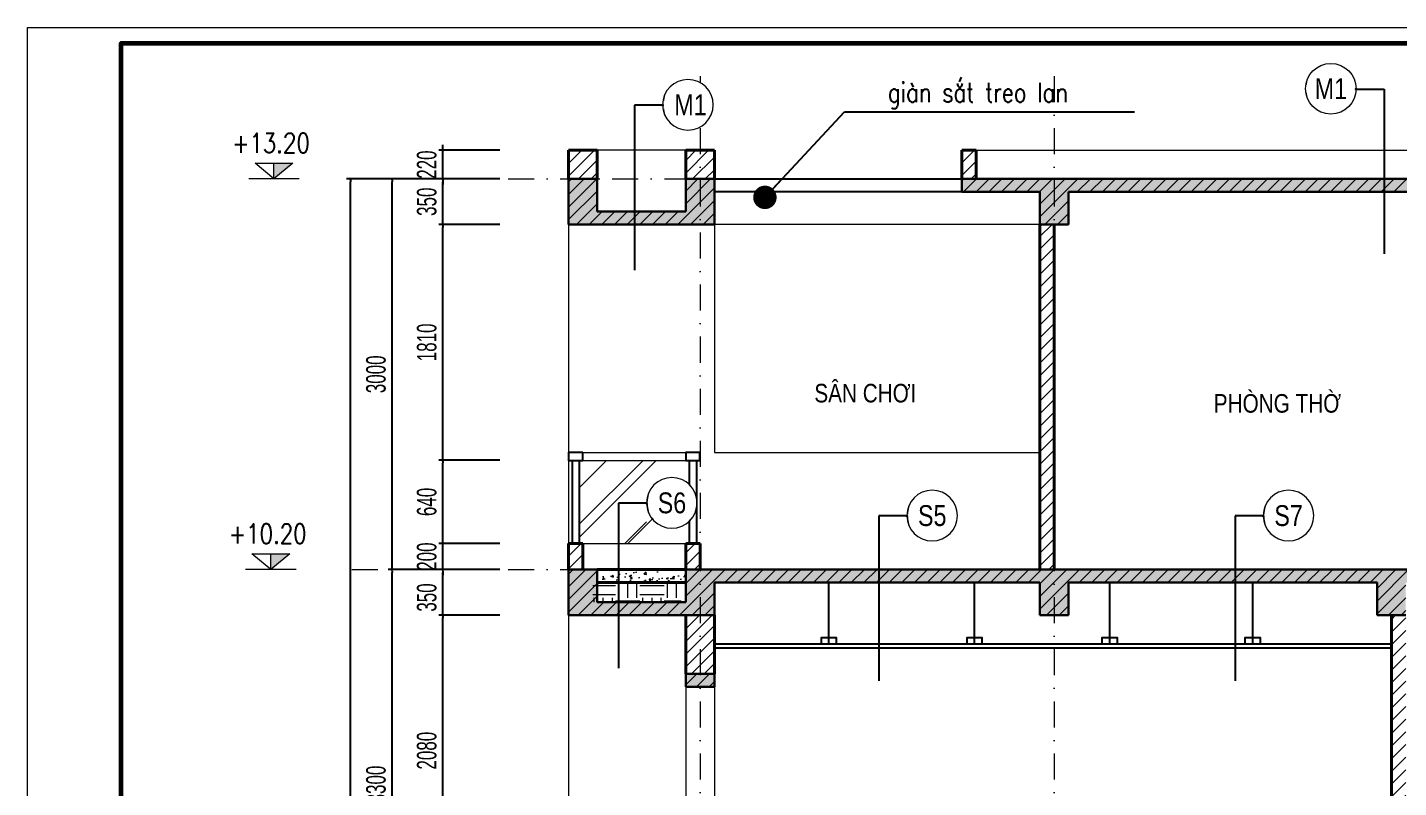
# Model space of a CAD drawing. Header units: millimetres. Extents: x 2565303 to 2664360, y -865723 to -262051.
# Drawn here: x 2629635 to 2640168, y -642865 to -637028 of the extents above; entities that cross this region are included whole.
import ezdxf
from ezdxf.enums import TextEntityAlignment as Align

# ---------------------------------------------------------------- set-up
doc = ezdxf.new("R2010")
doc.units = ezdxf.units.MM
doc.header["$LTSCALE"] = 10
doc.header["$MEASUREMENT"] = 0
doc.linetypes.add('ACAD_ISO07W100', pattern=[3, 0, -3])
doc.linetypes.add('DASHDOT', pattern=[1, 0.5, -0.25, 0, -0.25])
doc.layers.get('0').update_dxf_attribs({"linetype": 'CONTINUOUS'})
doc.layers.get('DEFPOINTS').update_dxf_attribs({"color": 10, "linetype": 'CONTINUOUS'})
for name, color, linetype, lineweight in [('- Nội Thất', 83, 'CONTINUOUS', 25), ('-thay1', 7, 'CONTINUOUS', 18), ('A-WIPEOUT', 254, 'ACAD_ISO07W100', 0), ('LC Cua', 153, 'CONTINUOUS', 0), ('LC Dim', 8, 'CONTINUOUS', 13), ('LC Hatch', 252, 'CONTINUOUS', 5), ('LC ISO', 153, 'CONTINUOUS', 13), ('LC Net dam 1', 30, 'CONTINUOUS', 30), ('LC Net dam2', 6, 'CONTINUOUS', 40), ('LC Net manh', 250, 'CONTINUOUS', 5), ('LC Net truc', 134, 'DASHDOT', 5), ('LC Text1', 20, 'CONTINUOUS', 13), ('LC Text2', 7, 'CONTINUOUS', 13)]:
    doc.layers.add(name, color=color, linetype=linetype, lineweight=lineweight)
doc.layers.add('Khungten_LCDI', color=7, linetype='CONTINUOUS')
doc.layers.add('M3', color=3, linetype='CONTINUOUS')
doc.styles.add('General text 2', font='arial.ttf')
doc.styles.add('HOATBIF', font='hoatbif.shx', dxfattribs={"width": 0.65})
doc.styles.add('Khungten', font='', dxfattribs={"width": 0.9, "height": 5000})
doc.styles.add('LC 3', font='vnsimli.shx', dxfattribs={"width": 0.75})
doc.styles.add('T1', font='Vnsimli.shx', dxfattribs={"width": 0.7})
doc.styles.add('T2', font='', dxfattribs={"width": 0.8})
doc.styles.add('Title', font='', dxfattribs={"width": 0.8})
doc.styles.get('Khungten').set_extended_font_data('.VnAvantH')
doc.styles.get('T2').set_extended_font_data('.VnArialH')
doc.styles.get('Title').set_extended_font_data('.VnBlackH')
doc.dimstyles.new('1-100 (1-60)', dxfattribs={"dimscale": 60, "dimtxt": 2.5, "dimasz": 0.35, "dimexe": 0.5, "dimexo": 0, "dimgap": 0.8, "dimtad": 1, "dimdec": 0, "dimzin": 0, "dimdsep": 46, "dimtxsty": 'HOATBIF', "dimblk1": 'DOT', "dimblk2": 'DOT', "dimsah": 1, "dimcen": -1, "dimdle": 1, "dimclrd": 256, "dimclre": 256, "dimclrt": 4, "dimadec": 3, "dimazin": 2, "dimtfac": 0.333333, "dimtdec": 0, "dimtix": 1, "dimtmove": 2, "dimatfit": 3, "dimldrblk": 'DOT', "dimfxl": 1, "dimtvp": 0.833333, "dimtolj": 1, "dimtzin": 0, "dimarcsym": 0})
pattern_1 = [(45, (0, -120733.97), (-48.6135912, 48.6135912), [])]

# ---------------------------------------------------------------- blocks, each defined once
blk = doc.blocks.new('DOT')
at = {"layer": 'M3', "color": 0, "linetype": 'ByBlock'}
blk.add_line((-0.5, 0), (-1, 0), dxfattribs=at)
at = {"layer": 'M3', "color": 0, "linetype": 'ByBlock', "const_width": 0.5}
blk.add_lwpolyline([(-0.25, 0, 1), (0.25, 0, 1)], format="xyb", close=True, dxfattribs=at)
blk = doc.blocks.new('*D248')
at = {"layer": 'DEFPOINTS', "color": 0, "transparency": 16777216}
for p in [(2632436, -641192), (2632969, -641192), (2632969, -644492)]:
    blk.add_point(p, dxfattribs=at)
at = {"layer": 'LC Dim', "lineweight": -2, "transparency": 16777216}
for p, q in [((2632969, -641192), (2632406, -641192)), ((2632436, -644471), (2632436, -641213)), ((2632969, -644492), (2632406, -644492))]:
    blk.add_line(p, q, dxfattribs=at)
at = {"layer": 'LC Dim', "lineweight": -2, "transparency": 16777216, "xscale": 21, "yscale": 21, "zscale": 21}
for p, rotation in [((2632436, -641192), 90), ((2632436, -644492), 270)]:
    blk.add_blockref('DOT', p, dxfattribs=dict(at, rotation=rotation))
at = {"layer": 'LC Dim', "color": 4, "transparency": 16777216, "insert": (2632313, -642842), "char_height": 150, "attachment_point": 5, "rotation": 90, "style": 'HOATBIF'}
blk.add_mtext('\\A1;3300', dxfattribs=at)
blk = doc.blocks.new('*D249')
at = {"layer": 'DEFPOINTS', "color": 0, "transparency": 16777216}
for p in [(2632436, -638192), (2632969, -638192), (2632969, -641192)]:
    blk.add_point(p, dxfattribs=at)
at = {"layer": 'LC Dim', "lineweight": -2, "transparency": 16777216}
for p, q in [((2632969, -638192), (2632406, -638192)), ((2632436, -641171), (2632436, -638213)), ((2632969, -641192), (2632406, -641192))]:
    blk.add_line(p, q, dxfattribs=at)
at = {"layer": 'LC Dim', "lineweight": -2, "transparency": 16777216, "xscale": 21, "yscale": 21, "zscale": 21}
for p, rotation in [((2632436, -638192), 90), ((2632436, -641192), 270)]:
    blk.add_blockref('DOT', p, dxfattribs=dict(at, rotation=rotation))
at = {"layer": 'LC Dim', "color": 4, "transparency": 16777216, "insert": (2632313, -639692), "char_height": 150, "attachment_point": 5, "rotation": 90, "style": 'HOATBIF'}
blk.add_mtext('\\A1;3000', dxfattribs=at)
blk = doc.blocks.new('*D250')
at = {"layer": 'DEFPOINTS', "color": 0, "transparency": 16777216}
for p in [(2632117, -638192), (2632969, -638192), (2632969, -651392)]:
    blk.add_point(p, dxfattribs=at)
at = {"layer": 'LC Dim', "lineweight": -2, "transparency": 16777216}
for p, q in [((2632969, -638192), (2632087, -638192)), ((2632117, -651371), (2632117, -638213)), ((2632969, -651392), (2632087, -651392))]:
    blk.add_line(p, q, dxfattribs=at)
at = {"layer": 'LC Dim', "lineweight": -2, "transparency": 16777216, "xscale": 21, "yscale": 21, "zscale": 21}
for p, rotation in [((2632117, -638192), 90), ((2632117, -651392), 270)]:
    blk.add_blockref('DOT', p, dxfattribs=dict(at, rotation=rotation))
at = {"layer": 'LC Dim', "color": 4, "transparency": 16777216, "insert": (2631994, -644792), "char_height": 150, "attachment_point": 5, "rotation": 90, "style": 'HOATBIF'}
blk.add_mtext('\\A1;13200', dxfattribs=at)
blk = doc.blocks.new('Caodo1')
at = {"layer": 'LC Text1'}
blk.add_hatch(color=256, dxfattribs=at).paths.add_polyline_path([(0, 200), (0, 0), (243, 200)])
for p, q in [((0, 0), (0, 200)), ((324, 0), (-324, 0))]:
    blk.add_line(p, q, dxfattribs=at)
blk.add_lwpolyline([(-243, 200), (243, 200), (0, 0), (0, 0)], close=True, dxfattribs=at)
at = {"layer": 'LC Text1', "style": 'T1', "width": 0.8}
blk.add_attdef('%%P0,00', text='', height=250, dxfattribs=at).set_placement((-39, 460), align=Align.MIDDLE_CENTER)
blk = doc.blocks.new('*D273')
at = {"layer": 'DEFPOINTS', "color": 0, "transparency": 16777216}
for p in [(2632826, -641542), (2633264, -641542), (2633264, -643622)]:
    blk.add_point(p, dxfattribs=at)
at = {"layer": 'LC Dim', "lineweight": -2, "transparency": 16777216}
for p, q in [((2633264, -641542), (2632796, -641542)), ((2632826, -643601), (2632826, -641563)), ((2633264, -643622), (2632796, -643622))]:
    blk.add_line(p, q, dxfattribs=at)
at = {"layer": 'LC Dim', "lineweight": -2, "transparency": 16777216, "xscale": 21, "yscale": 21, "zscale": 21}
for p, rotation in [((2632826, -641542), 90), ((2632826, -643622), 270)]:
    blk.add_blockref('DOT', p, dxfattribs=dict(at, rotation=rotation))
at = {"layer": 'LC Dim', "color": 4, "transparency": 16777216, "insert": (2632703, -642582), "char_height": 150, "attachment_point": 5, "rotation": 90, "style": 'HOATBIF'}
blk.add_mtext('\\A1;2080', dxfattribs=at)
blk = doc.blocks.new('*D274')
at = {"layer": 'DEFPOINTS', "color": 0, "transparency": 16777216}
for p in [(2632826, -641192), (2633264, -641192), (2633264, -641542)]:
    blk.add_point(p, dxfattribs=at)
at = {"layer": 'LC Dim', "lineweight": -2, "transparency": 16777216}
for p, q in [((2633264, -641192), (2632796, -641192)), ((2632826, -641521), (2632826, -641213)), ((2633264, -641542), (2632796, -641542))]:
    blk.add_line(p, q, dxfattribs=at)
at = {"layer": 'LC Dim', "lineweight": -2, "transparency": 16777216, "xscale": 21, "yscale": 21, "zscale": 21}
for p, rotation in [((2632826, -641192), 90), ((2632826, -641542), 270)]:
    blk.add_blockref('DOT', p, dxfattribs=dict(at, rotation=rotation))
at = {"layer": 'LC Dim', "color": 4, "transparency": 16777216, "insert": (2632703, -641406), "char_height": 150, "attachment_point": 5, "rotation": 90, "style": 'HOATBIF'}
blk.add_mtext('\\A1;350', dxfattribs=at)
blk = doc.blocks.new('*D275')
at = {"layer": 'DEFPOINTS', "color": 0, "transparency": 16777216}
for p in [(2632826, -640992), (2633264, -640992), (2633264, -641192)]:
    blk.add_point(p, dxfattribs=at)
at = {"layer": 'LC Dim', "lineweight": -2, "transparency": 16777216}
for p, q in [((2633264, -640992), (2632796, -640992)), ((2632826, -640971), (2632826, -640950)), ((2632826, -641192), (2632826, -640992)), ((2633264, -641192), (2632796, -641192)), ((2632826, -641213), (2632826, -641234))]:
    blk.add_line(p, q, dxfattribs=at)
at = {"layer": 'LC Dim', "lineweight": -2, "transparency": 16777216, "xscale": 21, "yscale": 21, "zscale": 21}
for p, rotation in [((2632826, -640992), 270), ((2632826, -641192), 90)]:
    blk.add_blockref('DOT', p, dxfattribs=dict(at, rotation=rotation))
at = {"layer": 'LC Dim', "color": 4, "transparency": 16777216, "insert": (2632703, -641092), "char_height": 150, "attachment_point": 5, "rotation": 90, "style": 'HOATBIF'}
blk.add_mtext('\\A1;200', dxfattribs=at)
blk = doc.blocks.new('*D276')
at = {"layer": 'DEFPOINTS', "color": 0, "transparency": 16777216}
for p in [(2632826, -640352), (2633264, -640352), (2633264, -640992)]:
    blk.add_point(p, dxfattribs=at)
at = {"layer": 'LC Dim', "lineweight": -2, "transparency": 16777216}
for p, q in [((2633264, -640352), (2632796, -640352)), ((2632826, -640971), (2632826, -640373)), ((2633264, -640992), (2632796, -640992))]:
    blk.add_line(p, q, dxfattribs=at)
at = {"layer": 'LC Dim', "lineweight": -2, "transparency": 16777216, "xscale": 21, "yscale": 21, "zscale": 21}
for p, rotation in [((2632826, -640352), 90), ((2632826, -640992), 270)]:
    blk.add_blockref('DOT', p, dxfattribs=dict(at, rotation=rotation))
at = {"layer": 'LC Dim', "color": 4, "transparency": 16777216, "insert": (2632703, -640672), "char_height": 150, "attachment_point": 5, "rotation": 90, "style": 'HOATBIF'}
blk.add_mtext('\\A1;640', dxfattribs=at)
blk = doc.blocks.new('*D277')
at = {"layer": 'DEFPOINTS', "color": 0, "transparency": 16777216}
for p in [(2632826, -638542), (2633264, -638542), (2633264, -640352)]:
    blk.add_point(p, dxfattribs=at)
at = {"layer": 'LC Dim', "lineweight": -2, "transparency": 16777216}
for p, q in [((2633264, -638542), (2632796, -638542)), ((2632826, -640331), (2632826, -638563)), ((2633264, -640352), (2632796, -640352))]:
    blk.add_line(p, q, dxfattribs=at)
at = {"layer": 'LC Dim', "lineweight": -2, "transparency": 16777216, "xscale": 21, "yscale": 21, "zscale": 21}
for p, rotation in [((2632826, -638542), 90), ((2632826, -640352), 270)]:
    blk.add_blockref('DOT', p, dxfattribs=dict(at, rotation=rotation))
at = {"layer": 'LC Dim', "color": 4, "transparency": 16777216, "insert": (2632703, -639447), "char_height": 150, "attachment_point": 5, "rotation": 90, "style": 'HOATBIF'}
blk.add_mtext('\\A1;1810', dxfattribs=at)
blk = doc.blocks.new('*D278')
at = {"layer": 'DEFPOINTS', "color": 0, "transparency": 16777216}
for p in [(2632826, -638192), (2633264, -638192), (2633264, -638542)]:
    blk.add_point(p, dxfattribs=at)
at = {"layer": 'LC Dim', "lineweight": -2, "transparency": 16777216}
for p, q in [((2633264, -638192), (2632796, -638192)), ((2632826, -638521), (2632826, -638213)), ((2633264, -638542), (2632796, -638542))]:
    blk.add_line(p, q, dxfattribs=at)
at = {"layer": 'LC Dim', "lineweight": -2, "transparency": 16777216, "xscale": 21, "yscale": 21, "zscale": 21}
for p, rotation in [((2632826, -638192), 90), ((2632826, -638542), 270)]:
    blk.add_blockref('DOT', p, dxfattribs=dict(at, rotation=rotation))
at = {"layer": 'LC Dim', "color": 4, "transparency": 16777216, "insert": (2632703, -638367), "char_height": 150, "attachment_point": 5, "rotation": 90, "style": 'HOATBIF'}
blk.add_mtext('\\A1;350', dxfattribs=at)
blk = doc.blocks.new('*D279')
at = {"layer": 'DEFPOINTS', "color": 0, "transparency": 16777216}
for p in [(2632826, -637972), (2633264, -637972), (2633264, -638192)]:
    blk.add_point(p, dxfattribs=at)
at = {"layer": 'LC Dim', "lineweight": -2, "transparency": 16777216}
for p, q in [((2632826, -637951), (2632826, -637930)), ((2633264, -637972), (2632796, -637972)), ((2632826, -638192), (2632826, -637972)), ((2633264, -638192), (2632796, -638192)), ((2632826, -638213), (2632826, -638234))]:
    blk.add_line(p, q, dxfattribs=at)
at = {"layer": 'LC Dim', "lineweight": -2, "transparency": 16777216, "xscale": 21, "yscale": 21, "zscale": 21}
for p, rotation in [((2632826, -637972), 270), ((2632826, -638192), 90)]:
    blk.add_blockref('DOT', p, dxfattribs=dict(at, rotation=rotation))
at = {"layer": 'LC Dim', "color": 4, "transparency": 16777216, "insert": (2632703, -638082), "char_height": 150, "attachment_point": 5, "rotation": 90, "style": 'HOATBIF'}
blk.add_mtext('\\A1;220', dxfattribs=at)
blk = doc.blocks.new('lcdi fix')
at = {"layer": 'DEFPOINTS', "lineweight": 0}
blk.add_lwpolyline([(-1200, -14850), (-1200, 14850), (40800, 14850), (40800, -14850)], close=True, dxfattribs=at)
at = {"layer": 'Khungten_LCDI', "color": 5, "lineweight": 60}
blk.add_lwpolyline([(0, -14650), (0, 14650), (40600, 14650), (40600, -14650)], close=True, dxfattribs=at)
at = {"color": 7, "style": 'Khungten', "width": 0.8}
for tag, p in [('REVISION', (39499, -10746)), ('NGAYHT', (39546, -11609))]:
    blk.add_attdef(tag, text='', height=200, dxfattribs=at).set_placement(p, align=Align.CENTER)
at = {"layer": 'LC Text1', "style": 'Title', "width": 1.485915}
for tag, p, p2 in [('TENBANVE1', (36913, -8886), (40339, -8886)), ('TENBANVE2', (36913, -9562), (40339, -9562))]:
    blk.add_attdef(tag, text='', height=250, dxfattribs=at).set_placement(p, p2, align=Align.FIT)
at = {"layer": 'LC Text1', "style": 'Title', "width": 0.7}
blk.add_attdef('SOBANVE', text='', height=250, dxfattribs=at).set_placement((39562, -13896), align=Align.CENTER)
blk = doc.blocks.new('*U262')
at = {"layer": 'A-WIPEOUT'}
blk.add_lwpolyline([(0, 4.25), (-2.5, 3.44), (-4.04, 1.31), (-4.04, -1.31), (-2.5, -3.44), (0, -4.25), (2.5, -3.44), (4.04, -1.31), (4.04, 1.31), (2.5, 3.44)], close=True, dxfattribs=at)
at = {"layer": 'LC Text1', "style": 'General text 2', "width": 0.8, "flags": 8}
blk.add_attdef('SYMBOL', text='', height=3.5, dxfattribs=at).set_placement((0, 0), align=Align.MIDDLE_CENTER)
blk.add_wipeout([(0, 4.25), (-2.5, 3.44), (-4.04, 1.31), (-4.04, -1.31), (-2.5, -3.44), (0, -4.25), (2.5, -3.44), (4.04, -1.31), (4.04, 1.31), (2.5, 3.44)]).dxf.layer = 'A-WIPEOUT'
at = {"layer": 'LC ISO'}
blk.add_circle((0, 0), 4.25, dxfattribs=at)

msp = doc.modelspace()

# ---------------------------------------------------------------- hatches: boundary and pattern name
at = {"layer": 'LC Cua'}
h = msp.add_hatch(dxfattribs=at)
h.set_pattern_fill('AR-RROOF', color=256, scale=550, angle=45, style=0)
h.set_pattern_definition([(45, (0, -272061.9), (466.69048, 1244.50793), [8250, -1100, 2750, -550]), (45, (322.8, -271350.2), (-906.15734, 128.33988), [1650, -181.5, 3300, -412.5]), (45, (-136.1, -271536.9), (1761.756545, 2282.894243), [4400, -770, 2200, -550])])
h.paths.add_polyline_path([(2634692.7, -640353), (2633874.3, -640353), (2633874.3, -640991.8), (2633902.7, -640991.8), (2634692.7, -640991.8)])
at = {"layer": 'LC Dim', "ltscale": 0.3}
h = msp.add_hatch(dxfattribs=at)
h.set_pattern_fill('EARTH', color=256, scale=750, style=0)
h.set_pattern_definition([(0, (-35.16, -114133.97), (187.5, 187.5), [187.5, -187.5]), (0, (-35.16, -114063.66), (187.5, 187.5), [187.5, -187.5]), (0, (-35.16, -113993.35), (187.5, 187.5), [187.5, -187.5]), (90, (-11.73, -113969.9), (-187.5, 187.5), [187.5, -187.5]), (90, (58.59, -113969.9), (-187.5, 187.5), [187.5, -187.5]), (90, (128.9, -113969.9), (-187.5, 187.5), [187.5, -187.5])])
h.paths.add_polyline_path([(2634657.6, -641291.8), (2633977.6, -641291.8), (2633977.6, -641441.8), (2634657.6, -641441.8)])
at = {"layer": 'LC Hatch', "ltscale": 0.3}
h = msp.add_hatch(dxfattribs=at)
h.set_pattern_fill('ANSI31', color=256, scale=550, style=0)
h.set_pattern_definition(pattern_1)
h.paths.add_polyline_path([(2633902.7, -640991.8), (2633792.7, -640991.8), (2633792.7, -641191.8), (2633902.7, -641191.8)])
h.paths.add_polyline_path([(2634802.7, -640991.8), (2634692.7, -640991.8), (2634692.7, -641191.8), (2634802.7, -641191.8)])
h.paths.add_polyline_path([(2634912.7, -637971.8), (2634692.7, -637971.8), (2634692.7, -638191.8), (2634912.7, -638191.8)])
h.paths.add_polyline_path([(2634012.7, -637971.8), (2633792.7, -637971.8), (2633792.7, -638191.8), (2634012.7, -638191.8)])
h = msp.add_hatch(dxfattribs=at)
h.set_pattern_fill('ANSI31', color=256, scale=550, style=0)
h.set_pattern_definition(pattern_1)
h.paths.add_polyline_path([(2636922.7, -637971.8), (2636812.7, -637971.8), (2636812.7, -638191.8), (2636922.7, -638191.8)])
h.paths.add_polyline_path([(2637522.7, -638541.8), (2637412.7, -638541.8), (2637412.7, -641191.8), (2637522.7, -641191.8)])
h.paths.add_polyline_path([(2645662.7, -638541.8), (2645552.7, -638541.8), (2645552.7, -641191.8), (2645662.7, -641191.8)])
h.paths.add_polyline_path([(2646262.7, -637971.8), (2646152.7, -637971.8), (2646152.7, -638191.8), (2646262.7, -638191.8)])
h.paths.add_polyline_path([(2644242.7, -638541.8), (2644132.7, -638541.8), (2644132.7, -641191.8), (2644242.7, -641191.8)])
h.paths.add_polyline_path([(2641832.7, -638541.8), (2641722.7, -638541.8), (2641722.7, -641191.8), (2641832.7, -641191.8)])
at = {"layer": 'LC Hatch'}
h = msp.add_hatch(dxfattribs=at)
h.set_pattern_fill('AR-CONC', color=256, scale=20, style=0)
h.set_pattern_definition([(50, (0, -120733.97), (143.4520365, -12.550427), [15, -165]), (355, (0, -120733.97), (-27.750267, 150.438427), [12, -132]), (100.4514445, (11.95, -120735.02), (115.701769, 137.887998), [12.7480384, -140.2284224]), (46.1842, (0, -120693.97), (213.448266, -33.103856), [22.5, -247.5]), (96.6356355, (17.79, -120696.73), (186.932389, 194.82372), [19.122068, -210.342752]), (351.184164, (0, -120693.97), (186.932389, 194.82372), [18, -198]), (21, (20, -120703.97), (119.3814104, -80.523778), [15, -165]), (326, (20, -120703.97), (48.663066, 145.030009), [12, -132]), (71.451445, (29.95, -120710.68), (168.044475, 64.5062306), [12.748038, -140.2284224]), (37.5, (0, -120733.97), (2.4319711, 66.5787708), [0, -130.4, 0, -134, 0, -132.5]), (7.5, (0, -120733.97), (52.6139075, 78.8823424), [0, -76.4, 0, -127.4, 0, -50.5]), (327.5, (-44.6, -120733.97), (106.7644872, -4.5109743), [0, -50, 0, -156, 0, -207]), (317.5, (-64.6, -120733.97), (116.637234, 20.0209965), [0, -65, 0, -103.6, 0, -147])])
h.paths.add_polyline_path([(2634912.7, -648691.8), (2634692.7, -648691.8), (2634692.7, -648791.8), (2634912.7, -648791.8)])
h.paths.add_polyline_path([(2649092.7, -648541.8), (2648472.7, -648541.8), (2648472.7, -648641.8), (2649092.7, -648641.8)])
h.paths.add_polyline_path([(2648692.7, -647791.8), (2641612.7, -647791.8), (2641612.7, -647841.8), (2640222.7, -647841.8), (2640222.7, -647791.8), (2634692.7, -647791.8), (2634692.7, -648041.8), (2634012.7, -648041.8), (2634012.7, -647791.8), (2633792.7, -647791.8), (2633792.7, -648141.8), (2634912.7, -648141.8), (2634912.7, -647891.8), (2637412.7, -647891.8), (2637412.7, -648141.8), (2637632.7, -648141.8), (2637632.7, -647891.8), (2640002.7, -647891.8), (2640002.7, -648141.8), (2640222.7, -648141.8), (2640222.7, -647941.8), (2641612.7, -647941.8), (2641612.7, -648141.8), (2641832.7, -648141.8), (2641832.7, -647891.8), (2644132.7, -647891.8), (2644132.7, -648141.8), (2644352.7, -648141.8), (2644352.7, -647891.8), (2648472.7, -647891.8), (2648472.7, -648141.8), (2648692.7, -648141.8)])
h.paths.add_polyline_path([(2644242.7, -645291.8), (2644132.7, -645291.8), (2644132.7, -645391.8), (2644242.7, -645391.8)])
h.paths.add_polyline_path([(2644242.7, -641991.8), (2644132.7, -641991.8), (2644132.7, -642091.8), (2644242.7, -642091.8)])
h.paths.add_polyline_path([(2634912.7, -645291.8), (2634692.7, -645291.8), (2634692.7, -645391.8), (2634912.7, -645391.8)])
h.paths.add_polyline_path([(2634912.7, -641991.8), (2634692.7, -641991.8), (2634692.7, -642091.8), (2634912.7, -642091.8)])
h.paths.add_polyline_path([(2649092.7, -645291.8), (2648472.7, -645291.8), (2648472.7, -645391.8), (2649092.7, -645391.8)])
h.paths.add_polyline_path([(2648692.7, -644491.8), (2641612.7, -644491.8), (2641612.7, -644541.8), (2640222.7, -644541.8), (2640222.7, -644491.8), (2634692.7, -644491.8), (2634692.7, -644741.8), (2634012.7, -644741.8), (2634012.7, -644491.8), (2633792.7, -644491.8), (2633792.7, -644841.8), (2634912.7, -644841.8), (2634912.7, -644591.8), (2637412.7, -644591.8), (2637412.7, -644841.8), (2637632.7, -644841.8), (2637632.7, -644591.8), (2640002.7, -644591.8), (2640002.7, -644841.8), (2640222.7, -644841.8), (2640222.7, -644641.8), (2641612.7, -644641.8), (2641612.7, -644841.8), (2641832.7, -644841.8), (2641832.7, -644591.8), (2644132.7, -644591.8), (2644132.7, -644841.8), (2644352.7, -644841.8), (2644352.7, -644591.8), (2648472.7, -644591.8), (2648472.7, -644841.8), (2648692.7, -644841.8)])
h.paths.add_polyline_path([(2649092.7, -641991.8), (2648472.7, -641991.8), (2648472.7, -642091.8), (2649092.7, -642091.8)])
h.paths.add_polyline_path([(2634912.7, -638191.8), (2634692.7, -638191.8), (2634692.7, -638441.8), (2634012.7, -638441.8), (2634012.7, -638191.8), (2633792.7, -638191.8), (2633792.7, -638541.8), (2634912.7, -638541.8)])
h.paths.add_polyline_path([(2646262.7, -638191.8), (2636812.7, -638191.8), (2636812.7, -638291.8), (2637412.7, -638291.8), (2637412.7, -638541.8), (2637632.7, -638541.8), (2637632.7, -638291.8), (2641612.7, -638291.8), (2641612.7, -638541.8), (2641832.7, -638541.8), (2641832.7, -638291.8), (2644132.7, -638291.8), (2644132.7, -638541.8), (2644352.7, -638541.8), (2644352.7, -638291.8), (2645442.7, -638291.8), (2645442.7, -638541.8), (2645662.7, -638541.8), (2645662.7, -638291.8), (2646262.7, -638291.8)])
h.paths.add_polyline_path([(2640222.7, -641291.8), (2641612.7, -641291.8), (2641612.7, -641541.8), (2641832.7, -641541.8), (2641832.7, -641291.8), (2644132.7, -641291.8), (2644132.7, -641541.8), (2644352.7, -641541.8), (2644352.7, -641291.8), (2648472.7, -641291.8), (2648472.7, -641541.8), (2648692.7, -641541.8), (2648692.7, -641191.8), (2634692.7, -641191.8), (2634692.7, -641441.8), (2634012.7, -641441.8), (2634012.7, -641191.8), (2633792.7, -641191.8), (2633792.7, -641541.8), (2634912.7, -641541.8), (2634912.7, -641291.8), (2637412.7, -641291.8), (2637412.7, -641541.8), (2637632.7, -641541.8), (2637632.7, -641291.8), (2640002.7, -641291.8), (2640002.7, -641541.8), (2640222.7, -641541.8)])
at = {"layer": 'LC Hatch', "ltscale": 0.3}
h = msp.add_hatch(dxfattribs=at)
h.set_pattern_fill('ANSI31', color=256, scale=550, style=0)
h.set_pattern_definition([(45, (0, -125733.97), (-48.6135912, 48.6135912), [])])
h.paths.add_polyline_path([(2634912.7, -648691.8), (2634692.7, -648691.8), (2634692.7, -648791.8), (2634912.7, -648791.8)])
h.paths.add_polyline_path([(2649092.7, -648541.8), (2648472.7, -648541.8), (2648472.7, -648641.8), (2649092.7, -648641.8)])
h.paths.add_polyline_path([(2648692.7, -647791.8), (2641612.7, -647791.8), (2641612.7, -647841.8), (2640222.7, -647841.8), (2640222.7, -647791.8), (2634692.7, -647791.8), (2634692.7, -648041.8), (2634012.7, -648041.8), (2634012.7, -647791.8), (2633792.7, -647791.8), (2633792.7, -648141.8), (2634912.7, -648141.8), (2634912.7, -647891.8), (2637412.7, -647891.8), (2637412.7, -648141.8), (2637632.7, -648141.8), (2637632.7, -647891.8), (2640002.7, -647891.8), (2640002.7, -648141.8), (2640222.7, -648141.8), (2640222.7, -647941.8), (2641612.7, -647941.8), (2641612.7, -648141.8), (2641832.7, -648141.8), (2641832.7, -647891.8), (2644132.7, -647891.8), (2644132.7, -648141.8), (2644352.7, -648141.8), (2644352.7, -647891.8), (2648472.7, -647891.8), (2648472.7, -648141.8), (2648692.7, -648141.8)])
h.paths.add_polyline_path([(2644242.7, -645291.8), (2644132.7, -645291.8), (2644132.7, -645391.8), (2644242.7, -645391.8)])
h.paths.add_polyline_path([(2644242.7, -641991.8), (2644132.7, -641991.8), (2644132.7, -642091.8), (2644242.7, -642091.8)])
h.paths.add_polyline_path([(2634912.7, -645291.8), (2634692.7, -645291.8), (2634692.7, -645391.8), (2634912.7, -645391.8)])
h.paths.add_polyline_path([(2634912.7, -641991.8), (2634692.7, -641991.8), (2634692.7, -642091.8), (2634912.7, -642091.8)])
h.paths.add_polyline_path([(2649092.7, -645291.8), (2648472.7, -645291.8), (2648472.7, -645391.8), (2649092.7, -645391.8)])
h.paths.add_polyline_path([(2648692.7, -644491.8), (2641612.7, -644491.8), (2641612.7, -644541.8), (2640222.7, -644541.8), (2640222.7, -644491.8), (2634692.7, -644491.8), (2634692.7, -644741.8), (2634012.7, -644741.8), (2634012.7, -644491.8), (2633792.7, -644491.8), (2633792.7, -644841.8), (2634912.7, -644841.8), (2634912.7, -644591.8), (2637412.7, -644591.8), (2637412.7, -644841.8), (2637632.7, -644841.8), (2637632.7, -644591.8), (2640002.7, -644591.8), (2640002.7, -644841.8), (2640222.7, -644841.8), (2640222.7, -644641.8), (2641612.7, -644641.8), (2641612.7, -644841.8), (2641832.7, -644841.8), (2641832.7, -644591.8), (2644132.7, -644591.8), (2644132.7, -644841.8), (2644352.7, -644841.8), (2644352.7, -644591.8), (2648472.7, -644591.8), (2648472.7, -644841.8), (2648692.7, -644841.8)])
h.paths.add_polyline_path([(2649092.7, -641991.8), (2648472.7, -641991.8), (2648472.7, -642091.8), (2649092.7, -642091.8)])
h.paths.add_polyline_path([(2634912.7, -638191.8), (2634692.7, -638191.8), (2634692.7, -638441.8), (2634012.7, -638441.8), (2634012.7, -638191.8), (2633792.7, -638191.8), (2633792.7, -638541.8), (2634912.7, -638541.8)])
h.paths.add_polyline_path([(2646262.7, -638191.8), (2636812.7, -638191.8), (2636812.7, -638291.8), (2637412.7, -638291.8), (2637412.7, -638541.8), (2637632.7, -638541.8), (2637632.7, -638291.8), (2641612.7, -638291.8), (2641612.7, -638541.8), (2641832.7, -638541.8), (2641832.7, -638291.8), (2644132.7, -638291.8), (2644132.7, -638541.8), (2644352.7, -638541.8), (2644352.7, -638291.8), (2645442.7, -638291.8), (2645442.7, -638541.8), (2645662.7, -638541.8), (2645662.7, -638291.8), (2646262.7, -638291.8)])
h.paths.add_polyline_path([(2640222.7, -641291.8), (2641612.7, -641291.8), (2641612.7, -641541.8), (2641832.7, -641541.8), (2641832.7, -641291.8), (2644132.7, -641291.8), (2644132.7, -641541.8), (2644352.7, -641541.8), (2644352.7, -641291.8), (2648472.7, -641291.8), (2648472.7, -641541.8), (2648692.7, -641541.8), (2648692.7, -641191.8), (2634692.7, -641191.8), (2634692.7, -641441.8), (2634012.7, -641441.8), (2634012.7, -641191.8), (2633792.7, -641191.8), (2633792.7, -641541.8), (2634912.7, -641541.8), (2634912.7, -641291.8), (2637412.7, -641291.8), (2637412.7, -641541.8), (2637632.7, -641541.8), (2637632.7, -641291.8), (2640002.7, -641291.8), (2640002.7, -641541.8), (2640222.7, -641541.8)])
at = {"layer": 'LC Hatch'}
h = msp.add_hatch(dxfattribs=at)
h.set_pattern_fill('AR-CONC', color=256, scale=20, style=0)
h.set_pattern_definition([(50, (1e-09, -117433.97), (143.4520365, -12.550427), [15, -165]), (355, (1e-09, -117433.97), (-27.750267, 150.438427), [12, -132]), (100.4514445, (11.95, -117435.02), (115.701769, 137.887998), [12.7480384, -140.2284224]), (46.1842, (1e-09, -117393.97), (213.448266, -33.103856), [22.5, -247.5]), (96.6356355, (17.79, -117396.73), (186.932389, 194.82372), [19.122068, -210.342752]), (351.184164, (1e-09, -117393.97), (186.932389, 194.82372), [18, -198]), (21, (20, -117403.97), (119.3814104, -80.523778), [15, -165]), (326, (20, -117403.97), (48.663066, 145.030009), [12, -132]), (71.451445, (29.95, -117410.68), (168.044475, 64.5062306), [12.748038, -140.2284224]), (37.5, (1e-09, -117433.97), (2.4319711, 66.5787708), [0, -130.4, 0, -134, 0, -132.5]), (7.5, (1e-09, -117433.97), (52.6139075, 78.8823424), [0, -76.4, 0, -127.4, 0, -50.5]), (327.5, (-44.6, -117433.97), (106.7644872, -4.5109743), [0, -50, 0, -156, 0, -207]), (317.5, (-64.6, -117433.97), (116.637234, 20.0209965), [0, -65, 0, -103.6, 0, -147])])
h.paths.add_polyline_path([(2634692.7, -641191.8), (2634012.7, -641191.8), (2634012.7, -641291.8), (2634692.7, -641291.8)])
at = {"layer": 'LC Hatch', "ltscale": 0.3}
h = msp.add_hatch(dxfattribs=at)
h.set_pattern_fill('ANSI31', color=256, scale=550, style=0)
h.set_pattern_definition(pattern_1)
h.paths.add_polyline_path([(2633902.7, -643991.8), (2633792.7, -643991.8), (2633792.7, -644491.8), (2633902.7, -644491.8)])
h.paths.add_polyline_path([(2640222.7, -641541.8), (2640112.7, -641541.8), (2640112.7, -644491.8), (2640222.7, -644491.8)])
h.paths.add_polyline_path([(2641832.7, -641541.8), (2641722.7, -641541.8), (2641722.7, -644491.8), (2641832.7, -644491.8)])
h = msp.add_hatch(dxfattribs=at)
h.set_pattern_fill('ANSI31', color=256, scale=550, style=0)
h.set_pattern_definition(pattern_1)
h.paths.add_polyline_path([(2634912.7, -641541.8), (2634692.7, -641541.8), (2634692.7, -641991.8), (2634912.7, -641991.8)])

# ---------------------------------------------------------------- linework, layer by layer
at = {"layer": '- Nội Thất'}
for p, q in [((2635791.4, -641761.8), (2635791.4, -641291.8)), ((2636910.5, -641761.8), (2636910.5, -641291.8)), ((2637948.6, -641761.8), (2637948.6, -641291.8)), ((2639047.8, -641761.8), (2639047.8, -641291.8)), ((2634912.7, -641761.8), (2640112.7, -641761.8)), ((2634912.7, -641791.8), (2640112.7, -641791.8))]:
    msp.add_line(p, q, dxfattribs=at)
for points in [[(2634912.7, -638191.8), (2636812.7, -638191.8), (2636812.7, -638291.8), (2634912.7, -638291.8)], [(2633900.6, -640291.8), (2633792.7, -640291.8), (2633792.7, -640353), (2633900.6, -640353)], [(2633821.2, -640353), (2633874.3, -640353), (2633874.3, -640991.8), (2633821.2, -640991.8)], [(2634800.6, -640291.8), (2634692.7, -640291.8), (2634692.7, -640353), (2634800.6, -640353)], [(2634721.2, -640353), (2634774.3, -640353), (2634774.3, -640991.8), (2634721.2, -640991.8)], [(2635731.6, -641761.8), (2635851.1, -641761.8), (2635851.1, -641716.4), (2635731.6, -641716.4)], [(2636850.7, -641761.8), (2636970.2, -641761.8), (2636970.2, -641716.4), (2636850.7, -641716.4)], [(2637888.8, -641761.8), (2638008.3, -641761.8), (2638008.3, -641716.4), (2637888.8, -641716.4)], [(2638988, -641761.8), (2639107.5, -641761.8), (2639107.5, -641716.4), (2638988, -641716.4)]]:
    msp.add_lwpolyline(points, close=True, dxfattribs=at)
at = {"layer": '-thay1'}
for p, q in [((2634692.7, -637971.8), (2634012.7, -637971.8)), ((2636922.7, -637971.8), (2642132.7, -637971.8)), ((2634912.7, -638541.8), (2634912.7, -638191.8)), ((2633792.7, -638541.8), (2633792.7, -647791.8)), ((2634912.7, -638541.8), (2634912.7, -640291.8)), ((2637412.7, -638541.8), (2634912.7, -638541.8)), ((2633792.7, -640291.8), (2634692.7, -640291.8)), ((2633792.7, -640353), (2634692.7, -640353)), ((2634912.7, -640291.8), (2637412.7, -640291.8)), ((2633902.7, -640991.8), (2634692.7, -640991.8)), ((2634692.7, -642091.8), (2634692.7, -644491.8)), ((2634912.7, -642091.8), (2634912.7, -644491.8))]:
    msp.add_line(p, q, dxfattribs=at)
at = {"layer": 'LC Net dam 1'}
for p, q in [((2633792.7, -638541.8), (2633792.7, -638191.8)), ((2633792.7, -638191.8), (2634012.7, -638191.8)), ((2634012.7, -638441.8), (2634012.7, -638191.8)), ((2634692.7, -638441.8), (2634692.7, -638191.8)), ((2634692.7, -638191.8), (2634912.7, -638191.8)), ((2634912.7, -638541.8), (2634912.7, -638191.8)), ((2636812.7, -638291.8), (2636812.7, -638191.8)), ((2636812.7, -638191.8), (2646262.7, -638191.8)), ((2636812.7, -638291.8), (2637412.7, -638291.8)), ((2637412.7, -638541.8), (2637412.7, -638291.8)), ((2637632.7, -638291.8), (2641612.7, -638291.8)), ((2637632.7, -638541.8), (2637632.7, -638291.8)), ((2634012.7, -638441.8), (2634692.7, -638441.8)), ((2633792.7, -638541.8), (2634912.7, -638541.8)), ((2637632.7, -638541.8), (2637412.7, -638541.8)), ((2633792.7, -641541.8), (2633792.7, -641191.8)), ((2633792.7, -641191.8), (2634012.7, -641191.8)), ((2634012.7, -641441.8), (2634012.7, -641191.8)), ((2634692.7, -641441.8), (2634692.7, -641191.8)), ((2634692.7, -641191.8), (2648692.7, -641191.8)), ((2634912.7, -641541.8), (2634912.7, -641291.8)), ((2634912.7, -641291.8), (2637412.7, -641291.8)), ((2637412.7, -641541.8), (2637412.7, -641291.8)), ((2637632.7, -641291.8), (2640002.7, -641291.8)), ((2637632.7, -641541.8), (2637632.7, -641291.8)), ((2640002.7, -641541.8), (2640002.7, -641291.8)), ((2634012.7, -641441.8), (2634692.7, -641441.8)), ((2633792.7, -641541.8), (2634912.7, -641541.8)), ((2637632.7, -641541.8), (2637412.7, -641541.8)), ((2640222.7, -641541.8), (2640002.7, -641541.8)), ((2634692.7, -641991.8), (2634912.7, -641991.8)), ((2634692.7, -641991.8), (2634692.7, -642091.8)), ((2634912.7, -641991.8), (2634912.7, -642091.8)), ((2634692.7, -642091.8), (2634912.7, -642091.8))]:
    msp.add_line(p, q, dxfattribs=at)
at = {"layer": 'LC Net dam2'}
for p, q in [((2633792.7, -638191.8), (2633792.7, -637971.8)), ((2633792.7, -637971.8), (2634012.7, -637971.8)), ((2634012.7, -637971.8), (2634012.7, -638191.8)), ((2634692.7, -638191.8), (2634692.7, -637971.8)), ((2634692.7, -637971.8), (2634912.7, -637971.8)), ((2634912.7, -637971.8), (2634912.7, -638191.8)), ((2636812.7, -638191.8), (2636812.7, -637971.8)), ((2636812.7, -637971.8), (2636922.7, -637971.8)), ((2636922.7, -637971.8), (2636922.7, -638191.8)), ((2637412.7, -641191.8), (2637412.7, -638541.8)), ((2637522.7, -641191.8), (2637522.7, -638541.8)), ((2633792.7, -640991.8), (2633902.7, -640991.8)), ((2633792.7, -641191.8), (2633792.7, -640991.8)), ((2633902.7, -641191.8), (2633902.7, -640991.8)), ((2634692.7, -640991.8), (2634802.7, -640991.8)), ((2634692.7, -641191.8), (2634692.7, -640991.8)), ((2634802.7, -641191.8), (2634802.7, -640991.8)), ((2634012.7, -641191.8), (2634692.7, -641191.8)), ((2634012.7, -641291.8), (2634692.7, -641291.8)), ((2634692.7, -641991.8), (2634692.7, -641541.8)), ((2634912.7, -641991.8), (2634912.7, -641541.8)), ((2640112.7, -644491.8), (2640112.7, -641541.8))]:
    msp.add_line(p, q, dxfattribs=at)
at = {"layer": 'LC Net truc', "ltscale": 40}
for p, q in [((2634802.7, -637402.2), (2634802.7, -653819.6)), ((2637522.7, -637402.2), (2637522.7, -653819.6)), ((2632127.1, -638191.8), (2651564, -638191.8)), ((2632127.1, -641191.8), (2651564, -641191.8))]:
    msp.add_line(p, q, dxfattribs=at)

# ---------------------------------------------------------------- block references
at = {"layer": '-thay1', "xscale": 0.6000000155618181, "yscale": 0.6000000155618181, "zscale": 0.6000000155618181}
msp.add_blockref('lcdi fix', (2630355.3, -645938.5), dxfattribs=at)
at = {"layer": 'LC Text1'}
ref = msp.add_blockref('Caodo1', (2631529.3, -638191.8), dxfattribs=dict(at, xscale=0.5999999999992269, yscale=0.5999999999992269, zscale=0.5999999999992269))
ref.add_attrib('%%P0,00', '+13.20', dxfattribs={"layer": 'LC Text2', "height": 150, "style": 'T1', "width": 0.8}).set_placement((2631505.8, -637916.1), align=Align.MIDDLE_CENTER)
ref = msp.add_blockref('Caodo1', (2631504.1, -641191.8), dxfattribs=dict(at, xscale=0.5999999999992269, yscale=0.5999999999992269, zscale=0.5999999999992269))
ref.add_attrib('%%P0,00', '+10.20', dxfattribs={"layer": 'LC Text2', "height": 150, "style": 'T1', "width": 0.8}).set_placement((2631480.7, -640916.1), align=Align.MIDDLE_CENTER)

# ---------------------------------------------------------------- texts
at = {"layer": 'LC Text1', "color": 3, "style": 'LC 3', "width": 0.8}
msp.add_text('giµn s¾t treo lan', height=150, dxfattribs=at).set_placement((2636245.1, -637602.7))
at = {"layer": 'LC Text2', "style": 'T2', "width": 0.8}
for s, p in [('S¢N CH¥I', (2635680, -639908)), ('PHßNG THê', (2638748.1, -639986.6))]:
    msp.add_text(s, height=142.56, dxfattribs=at).set_placement(p)

# ---------------------------------------------------------------- dimensions: what is measured, and where the dimension line sits
at = {"layer": 'LC Dim'}
for base, p1, p2, picture, middle in [((2632825.7, -637971.8), (2633263.9, -638191.8), (2633263.9, -637971.8), '*D279', (2632702.7, -638081.8)), ((2632117.3, -638191.8), (2632969, -651391.8), (2632969, -638191.8), '*D250', (2631994.3, -644791.8)), ((2632436.4, -638191.8), (2632969, -641191.8), (2632969, -638191.8), '*D249', (2632313.4, -639691.8)), ((2632825.7, -638191.8), (2633263.9, -638541.8), (2633263.9, -638191.8), '*D278', (2632702.7, -638366.8)), ((2632825.7, -638541.8), (2633263.9, -640352), (2633263.9, -638541.8), '*D277', (2632702.7, -639446.9)), ((2632825.7, -640352), (2633263.9, -640991.8), (2633263.9, -640352), '*D276', (2632702.7, -640671.9)), ((2632825.7, -640991.8), (2633263.9, -641191.8), (2633263.9, -640991.8), '*D275', (2632702.7, -641091.8)), ((2632436.4, -641191.8), (2632969, -644491.8), (2632969, -641191.8), '*D248', (2632313.4, -642841.8)), ((2632825.7, -641541.8), (2633263.9, -643621.8), (2633263.9, -641541.8), '*D273', (2632702.7, -642581.8))]:
    dim = msp.add_linear_dim(base=base, p1=p1, p2=p2, angle=90, dimstyle='1-100 (1-60)', dxfattribs=at)
    dim.commit()
    dim.dimension.update_dxf_attribs({"geometry": picture, "text_midpoint": middle})
dim = msp.add_linear_dim(base=(2632825.7, -641191.8), p1=(2633263.9, -641541.8), p2=(2633263.9, -641191.8), angle=90, dimstyle='1-100 (1-60)', dxfattribs=at)
dim.commit()
dim.dimension.update_dxf_attribs({"geometry": '*D274', "text_midpoint": (2632702.7, -641406), "dimtype": 160})

# ---------------------------------------------------------------- leaders
msp.add_leader([(2635300.2, -638333.3), (2635911.7, -637676.1), (2638139, -637676.1)], dimstyle='1-100 (1-60)', override={"dimasz": 3, "dimgap": 0.8, "dimtad": 0}, dxfattribs=at)

# ---------------------------------------------------------------- next in the draw order: block references
at = {"layer": 'LC Net manh'}
ref = msp.add_blockref('*U262', (2639647.4, -637499.1), dxfattribs=dict(at, xscale=45.74117647051717, yscale=45.74117647051717, zscale=45.74117647051717))
ref.add_attrib('SYMBOL', 'M1', dxfattribs={"layer": 'LC Text1', "height": 160.09, "style": 'General text 2', "width": 0.8}).set_placement((2639647.4, -637499.1), align=Align.MIDDLE_CENTER)
ref = msp.add_blockref('*U262', (2634709, -637622.7), dxfattribs=dict(at, xscale=-45.74117647051717, yscale=45.74117647051717, zscale=45.74117647051717))
ref.add_attrib('SYMBOL', 'M1', dxfattribs={"layer": 'LC Text1', "height": 160.09, "style": 'General text 2', "width": 0.8}).set_placement((2634728.6, -637622.7), align=Align.MIDDLE_CENTER)
ref = msp.add_blockref('*U262', (2634585.6, -640679.2), dxfattribs=dict(at, xscale=-45.74117647051717, yscale=45.74117647051717, zscale=45.74117647051717))
ref.add_attrib('SYMBOL', 'S6', dxfattribs={"layer": 'LC Text1', "height": 160.09, "style": 'General text 2', "width": 0.8}).set_placement((2634586.2, -640679.2), align=Align.MIDDLE_CENTER)
ref = msp.add_blockref('*U262', (2636584.9, -640776.9), dxfattribs=dict(at, xscale=-45.74117647051717, yscale=45.74117647051717, zscale=45.74117647051717))
ref.add_attrib('SYMBOL', 'S5', dxfattribs={"layer": 'LC Text1', "height": 160.09, "style": 'General text 2', "width": 0.8}).set_placement((2636585.5, -640776.9), align=Align.MIDDLE_CENTER)
ref = msp.add_blockref('*U262', (2639322.1, -640776.9), dxfattribs=dict(at, xscale=-45.74117647051717, yscale=45.74117647051717, zscale=45.74117647051717))
ref.add_attrib('SYMBOL', 'S7', dxfattribs={"layer": 'LC Text1', "height": 160.09, "style": 'General text 2', "width": 0.8}).set_placement((2639322.7, -640776.9), align=Align.MIDDLE_CENTER)

# ---------------------------------------------------------------- next in the draw order: leaders
for points in [[(2639841.7, -637502), (2640057.6, -637502), (2640057.6, -638768)], [(2634514.7, -637625.6), (2634298.8, -637625.6), (2634298.8, -638891.6)], [(2634391.3, -640682.1), (2634175.4, -640682.1), (2634175.4, -641948.1)], [(2636390.5, -640779.8), (2636174.7, -640779.8), (2636174.7, -642045.8)], [(2639127.7, -640779.8), (2638911.9, -640779.8), (2638911.9, -642045.8)]]:
    msp.add_leader(points, dimstyle='1-100 (1-60)', override={"dimgap": 0.8, "dimtad": 0})

doc.saveas('drawing.dxf')
